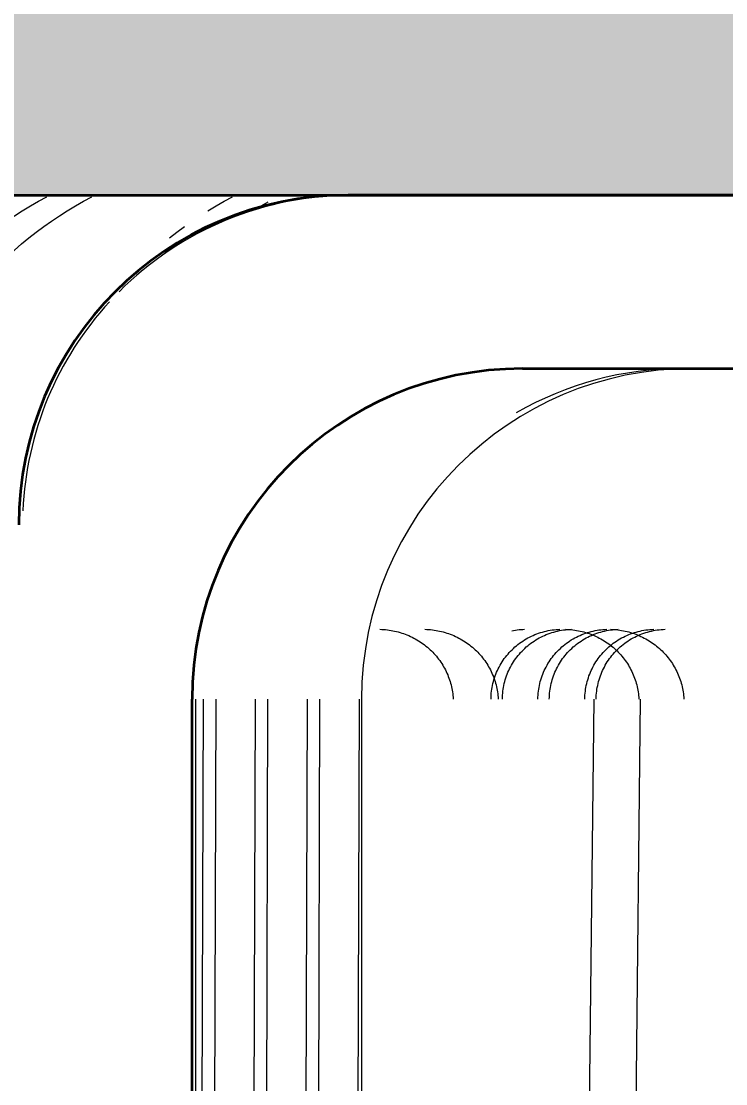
# Model space of a CAD drawing. Header units: centimetres. Extents: x -11896 to 2794, y -437 to 1921.
# Drawn here: x -2737.422 to -2735.39, y 384.297 to 387.36 of the extents above; entities that cross this region are included whole.
import ezdxf

# ---------------------------------------------------------------- set-up
doc = ezdxf.new("R2010")
doc.units = ezdxf.units.CM
for name, color, linetype, lineweight in [('A-ANNO-DIMS', 7, 'Continuous', 9), ('A-ANNO-DIMS-100', 7, 'Continuous', 9), ('A-FLOR', 7, 'Continuous', 9), ('S-BEAM', 7, 'Continuous', 9)]:
    doc.layers.add(name, color=color, linetype=linetype, lineweight=lineweight)
doc.styles.add('Century Gothic_1', font='GOTHIC.TTF', dxfattribs={"height": 15})
doc.dimstyles.new('FCA_N_Cotas_E100', dxfattribs={"dimscale": 30.48, "dimtxt": 15.662524, "dimasz": 0.492126, "dimexe": 0.656168, "dimexo": 0.656168, "dimgap": 0.032808, "dimtad": 1, "dimlfac": 0.01, "dimrnd": 0.01, "dimzin": 0, "dimdsep": 46, "dimtxsty": 'Century Gothic_1', "dimblk1": 'OBLIQUE', "dimblk2": 'OBLIQUE', "dimsah": 1, "dimcen": 0.09, "dimdle": 0.656168, "dimazin": 2, "dimtfac": 1, "dimtdec": 4, "dimtix": 1, "dimtmove": 0, "dimatfit": 3, "dimfxl": 1, "dimtvp": 1, "dimtolj": 1, "dimtzin": 0, "dimarcsym": 2})

# ---------------------------------------------------------------- blocks, each defined once
blk = doc.blocks.new('HSS Rectangular - 50 x 120-1656417-Sección 2-2')
at = {"layer": 'S-BEAM', "true_color": 0xc0c0c0}
h = blk.add_hatch(dxfattribs=at)
h.set_pattern_fill('FP_7', color=9, style=0, pattern_type=2)
h.set_pattern_definition([(45, (-5061.785, 712), (-25.1447, 25.1447), []), (45, (-5061.785, 750.1), (-25.1447, 25.1447), [])])
h.paths.add_polyline_path([(-4187.1383, 374.8588), (-4184.0383, 374.8588), (-4183.3666, 375.1371), (-4183.0883, 375.8088), (-4183.0883, 385.9088), (-4183.3666, 386.5806), (-4184.0383, 386.8588), (-4187.369, 386.7633), (-4187.8101, 386.5806), (-4188.0883, 385.9088), (-4188.0883, 375.8088), (-4187.8101, 375.1371), (-4187.369, 374.9544)])
h.paths.add_polyline_path([(-4184.5408, 375.3588), (-4186.6358, 375.3588), (-4187.369, 375.7818), (-4187.5883, 376.3113), (-4187.5883, 385.4063), (-4187.3093, 386.0798), (-4186.6358, 386.3588), (-4184.5408, 386.3588), (-4183.8673, 386.0798), (-4183.5883, 385.4063), (-4183.5883, 376.3113), (-4183.8673, 375.6378)])
at = {"layer": 'S-BEAM', "lineweight": 35}
for p, q in [((-4184.0383, 386.8588), (-4187.1383, 386.8588)), ((-4186.6358, 386.3588), (-4184.5408, 386.3588)), ((-4187.5883, 376.3113), (-4187.5883, 385.4063))]:
    blk.add_line(p, q, dxfattribs=at)
for centre, radius in [((-4187.1383, 385.9088), 0.95), ((-4186.6358, 385.4063), 0.9525)]:
    blk.add_arc(centre, radius, 90, 180, dxfattribs=at)
blk = doc.blocks.new('FP_52-Sección 2-2')
at = {"layer": 'S-BEAM', "color": 9, "true_color": 0xc0c0c0}
for p, q in [((-4186.656, 385.6049), (-4186.6507, 385.6057)), ((-4186.6507, 385.6057), (-4186.6454, 385.6063)), ((-4186.6454, 385.6063), (-4186.6401, 385.6068)), ((-4186.6401, 385.6068), (-4186.6348, 385.6071)), ((-4186.6348, 385.6071), (-4186.6294, 385.6073)), ((-4186.55, 385.6054), (-4186.5444, 385.6061)), ((-4186.5444, 385.6061), (-4186.5387, 385.6067)), ((-4186.5387, 385.6067), (-4186.533, 385.6071)), ((-4186.533, 385.6071), (-4186.5273, 385.6073)), ((-4186.5173, 385.6054), (-4186.5116, 385.6061)), ((-4186.5116, 385.6061), (-4186.5059, 385.6067)), ((-4186.5059, 385.6067), (-4186.5002, 385.6071)), ((-4186.5002, 385.6071), (-4186.4945, 385.6073)), ((-4186.4148, 385.6054), (-4186.4091, 385.6061)), ((-4186.4091, 385.6061), (-4186.4034, 385.6067)), ((-4186.4034, 385.6067), (-4186.3978, 385.6071)), ((-4186.3978, 385.6071), (-4186.3921, 385.6073)), ((-4186.382, 385.6054), (-4186.3763, 385.6061)), ((-4186.3763, 385.6061), (-4186.3707, 385.6067)), ((-4186.3707, 385.6067), (-4186.365, 385.6071)), ((-4186.365, 385.6071), (-4186.3593, 385.6073)), ((-4186.2795, 385.6054), (-4186.2739, 385.6061)), ((-4186.2739, 385.6061), (-4186.2682, 385.6067)), ((-4186.2682, 385.6067), (-4186.2625, 385.6071)), ((-4186.2625, 385.6071), (-4186.2568, 385.6073)), ((-4186.2467, 385.6054), (-4186.2411, 385.6061)), ((-4186.2411, 385.6061), (-4186.2354, 385.6067)), ((-4186.2354, 385.6067), (-4186.2297, 385.6071)), ((-4186.2297, 385.6071), (-4186.224, 385.6073)), ((-4186.6665, 385.603), (-4186.6613, 385.604)), ((-4186.6613, 385.604), (-4186.656, 385.6049)), ((-4186.6347, 385.5735), (-4186.6299, 385.5766)), ((-4186.6299, 385.5766), (-4186.625, 385.5795)), ((-4186.625, 385.5795), (-4186.62, 385.5823)), ((-4186.62, 385.5823), (-4186.615, 385.585)), ((-4186.615, 385.585), (-4186.6099, 385.5875)), ((-4186.6099, 385.5875), (-4186.6047, 385.5899)), ((-4186.6047, 385.5899), (-4186.5994, 385.5921)), ((-4186.6019, 385.5735), (-4186.5971, 385.5766)), ((-4186.5994, 385.5921), (-4186.5941, 385.5942)), ((-4186.5971, 385.5766), (-4186.5922, 385.5795)), ((-4186.5941, 385.5942), (-4186.5888, 385.5961)), ((-4186.5922, 385.5795), (-4186.5872, 385.5823)), ((-4186.5888, 385.5961), (-4186.5834, 385.5979)), ((-4186.5872, 385.5823), (-4186.5822, 385.585)), ((-4186.5834, 385.5979), (-4186.5779, 385.5995)), ((-4186.5822, 385.585), (-4186.5771, 385.5875)), ((-4186.5779, 385.5995), (-4186.5724, 385.601)), ((-4186.5771, 385.5875), (-4186.5719, 385.5899)), ((-4186.5724, 385.601), (-4186.5669, 385.6024)), ((-4186.5719, 385.5899), (-4186.5667, 385.5921)), ((-4186.5669, 385.6024), (-4186.5613, 385.6035)), ((-4186.5667, 385.5921), (-4186.5614, 385.5942)), ((-4186.5614, 385.5942), (-4186.556, 385.5961)), ((-4186.5613, 385.6035), (-4186.5557, 385.6046)), ((-4186.556, 385.5961), (-4186.5506, 385.5979)), ((-4186.5557, 385.6046), (-4186.55, 385.6054)), ((-4186.5506, 385.5979), (-4186.5451, 385.5995)), ((-4186.5451, 385.5995), (-4186.5396, 385.601)), ((-4186.5396, 385.601), (-4186.5341, 385.6024)), ((-4186.5341, 385.6024), (-4186.5285, 385.6035)), ((-4186.5285, 385.6035), (-4186.5229, 385.6046)), ((-4186.5229, 385.6046), (-4186.5173, 385.6054)), ((-4186.4994, 385.5735), (-4186.4946, 385.5766)), ((-4186.4946, 385.5766), (-4186.4897, 385.5795)), ((-4186.4897, 385.5795), (-4186.4848, 385.5823)), ((-4186.4848, 385.5823), (-4186.4797, 385.585)), ((-4186.4797, 385.585), (-4186.4746, 385.5875)), ((-4186.4746, 385.5875), (-4186.4694, 385.5899)), ((-4186.4694, 385.5899), (-4186.4642, 385.5921)), ((-4186.4666, 385.5735), (-4186.4618, 385.5766)), ((-4186.4642, 385.5921), (-4186.4589, 385.5942)), ((-4186.4618, 385.5766), (-4186.4569, 385.5795)), ((-4186.4589, 385.5942), (-4186.4535, 385.5961)), ((-4186.4569, 385.5795), (-4186.452, 385.5823)), ((-4186.4535, 385.5961), (-4186.4481, 385.5979)), ((-4186.452, 385.5823), (-4186.4469, 385.585)), ((-4186.4481, 385.5979), (-4186.4427, 385.5995)), ((-4186.4469, 385.585), (-4186.4418, 385.5875)), ((-4186.4427, 385.5995), (-4186.4371, 385.601)), ((-4186.4418, 385.5875), (-4186.4367, 385.5899)), ((-4186.4371, 385.601), (-4186.4316, 385.6024)), ((-4186.4367, 385.5899), (-4186.4314, 385.5921)), ((-4186.4316, 385.6024), (-4186.426, 385.6035)), ((-4186.4314, 385.5921), (-4186.4261, 385.5942)), ((-4186.4261, 385.5942), (-4186.4207, 385.5961)), ((-4186.426, 385.6035), (-4186.4204, 385.6046)), ((-4186.4207, 385.5961), (-4186.4153, 385.5979)), ((-4186.4204, 385.6046), (-4186.4148, 385.6054)), ((-4186.4153, 385.5979), (-4186.4099, 385.5995)), ((-4186.4099, 385.5995), (-4186.4044, 385.601)), ((-4186.4044, 385.601), (-4186.3988, 385.6024)), ((-4186.3988, 385.6024), (-4186.3932, 385.6035)), ((-4186.3932, 385.6035), (-4186.3876, 385.6046)), ((-4186.3876, 385.6046), (-4186.382, 385.6054)), ((-4186.3641, 385.5735), (-4186.3593, 385.5766)), ((-4186.3593, 385.5766), (-4186.3545, 385.5795)), ((-4186.3545, 385.5795), (-4186.3495, 385.5823)), ((-4186.3495, 385.5823), (-4186.3445, 385.585)), ((-4186.3445, 385.585), (-4186.3394, 385.5875)), ((-4186.3394, 385.5875), (-4186.3342, 385.5899)), ((-4186.3342, 385.5899), (-4186.3289, 385.5921)), ((-4186.3314, 385.5735), (-4186.3266, 385.5766)), ((-4186.3289, 385.5921), (-4186.3236, 385.5942)), ((-4186.3266, 385.5766), (-4186.3217, 385.5795)), ((-4186.3236, 385.5942), (-4186.3183, 385.5961)), ((-4186.3217, 385.5795), (-4186.3167, 385.5823)), ((-4186.3183, 385.5961), (-4186.3129, 385.5979)), ((-4186.3167, 385.5823), (-4186.3117, 385.585)), ((-4186.3129, 385.5979), (-4186.3074, 385.5995)), ((-4186.3117, 385.585), (-4186.3066, 385.5875)), ((-4186.3074, 385.5995), (-4186.3019, 385.601)), ((-4186.3066, 385.5875), (-4186.3014, 385.5899)), ((-4186.3019, 385.601), (-4186.2964, 385.6024)), ((-4186.3014, 385.5899), (-4186.2962, 385.5921)), ((-4186.2964, 385.6024), (-4186.2908, 385.6035)), ((-4186.2962, 385.5921), (-4186.2908, 385.5942)), ((-4186.2908, 385.6035), (-4186.2852, 385.6046)), ((-4186.2908, 385.5942), (-4186.2855, 385.5961)), ((-4186.2855, 385.5961), (-4186.2801, 385.5979)), ((-4186.2852, 385.6046), (-4186.2795, 385.6054)), ((-4186.2801, 385.5979), (-4186.2746, 385.5995)), ((-4186.2746, 385.5995), (-4186.2691, 385.601)), ((-4186.2691, 385.601), (-4186.2636, 385.6024)), ((-4186.2636, 385.6024), (-4186.258, 385.6035)), ((-4186.258, 385.6035), (-4186.2524, 385.6046)), ((-4186.2524, 385.6046), (-4186.2467, 385.6054)), ((-4186.6734, 385.5403), (-4186.6696, 385.5445)), ((-4186.6696, 385.5445), (-4186.6656, 385.5485)), ((-4186.6656, 385.5485), (-4186.6615, 385.5524)), ((-4186.6615, 385.5524), (-4186.6572, 385.5563)), ((-4186.6572, 385.5563), (-4186.6529, 385.56)), ((-4186.6529, 385.56), (-4186.6485, 385.5635)), ((-4186.6485, 385.5635), (-4186.644, 385.567)), ((-4186.644, 385.567), (-4186.6394, 385.5703)), ((-4186.6407, 385.5403), (-4186.6368, 385.5445)), ((-4186.6394, 385.5703), (-4186.6347, 385.5735)), ((-4186.6368, 385.5445), (-4186.6328, 385.5485)), ((-4186.6328, 385.5485), (-4186.6287, 385.5524)), ((-4186.6287, 385.5524), (-4186.6245, 385.5563)), ((-4186.6245, 385.5563), (-4186.6201, 385.56)), ((-4186.6201, 385.56), (-4186.6157, 385.5635)), ((-4186.6157, 385.5635), (-4186.6112, 385.567)), ((-4186.6112, 385.567), (-4186.6066, 385.5703)), ((-4186.6066, 385.5703), (-4186.6019, 385.5735)), ((-4186.5382, 385.5403), (-4186.5343, 385.5445)), ((-4186.5343, 385.5445), (-4186.5303, 385.5485)), ((-4186.5303, 385.5485), (-4186.5262, 385.5524)), ((-4186.5262, 385.5524), (-4186.522, 385.5563)), ((-4186.522, 385.5563), (-4186.5177, 385.56)), ((-4186.5177, 385.56), (-4186.5132, 385.5635)), ((-4186.5132, 385.5635), (-4186.5087, 385.567)), ((-4186.5087, 385.567), (-4186.5041, 385.5703)), ((-4186.5054, 385.5403), (-4186.5015, 385.5445)), ((-4186.5041, 385.5703), (-4186.4994, 385.5735)), ((-4186.5015, 385.5445), (-4186.4975, 385.5485)), ((-4186.4975, 385.5485), (-4186.4934, 385.5524)), ((-4186.4934, 385.5524), (-4186.4892, 385.5563)), ((-4186.4892, 385.5563), (-4186.4849, 385.56)), ((-4186.4849, 385.56), (-4186.4805, 385.5635)), ((-4186.4805, 385.5635), (-4186.4759, 385.567)), ((-4186.4759, 385.567), (-4186.4713, 385.5703)), ((-4186.4713, 385.5703), (-4186.4666, 385.5735)), ((-4186.4029, 385.5403), (-4186.3991, 385.5445)), ((-4186.3991, 385.5445), (-4186.3951, 385.5485)), ((-4186.3951, 385.5485), (-4186.3909, 385.5524)), ((-4186.3909, 385.5524), (-4186.3867, 385.5563)), ((-4186.3867, 385.5563), (-4186.3824, 385.56)), ((-4186.3824, 385.56), (-4186.378, 385.5635)), ((-4186.378, 385.5635), (-4186.3735, 385.567)), ((-4186.3735, 385.567), (-4186.3689, 385.5703)), ((-4186.3701, 385.5403), (-4186.3663, 385.5445)), ((-4186.3689, 385.5703), (-4186.3641, 385.5735)), ((-4186.3663, 385.5445), (-4186.3623, 385.5485)), ((-4186.3623, 385.5485), (-4186.3582, 385.5524)), ((-4186.3582, 385.5524), (-4186.3539, 385.5563)), ((-4186.3539, 385.5563), (-4186.3496, 385.56)), ((-4186.3496, 385.56), (-4186.3452, 385.5635)), ((-4186.3452, 385.5635), (-4186.3407, 385.567)), ((-4186.3407, 385.567), (-4186.3361, 385.5703)), ((-4186.3361, 385.5703), (-4186.3314, 385.5735)), ((-4186.6941, 385.5133), (-4186.691, 385.518)), ((-4186.691, 385.518), (-4186.6878, 385.5227)), ((-4186.6878, 385.5227), (-4186.6844, 385.5272)), ((-4186.6844, 385.5272), (-4186.6808, 385.5317)), ((-4186.6808, 385.5317), (-4186.6772, 385.5361)), ((-4186.6772, 385.5361), (-4186.6734, 385.5403)), ((-4186.6614, 385.5133), (-4186.6582, 385.518)), ((-4186.6582, 385.518), (-4186.655, 385.5227)), ((-4186.655, 385.5227), (-4186.6516, 385.5272)), ((-4186.6516, 385.5272), (-4186.6481, 385.5317)), ((-4186.6481, 385.5317), (-4186.6444, 385.5361)), ((-4186.6444, 385.5361), (-4186.6407, 385.5403)), ((-4186.5589, 385.5133), (-4186.5558, 385.518)), ((-4186.5558, 385.518), (-4186.5525, 385.5227)), ((-4186.5525, 385.5227), (-4186.5491, 385.5272)), ((-4186.5491, 385.5272), (-4186.5456, 385.5317)), ((-4186.5456, 385.5317), (-4186.5419, 385.5361)), ((-4186.5419, 385.5361), (-4186.5382, 385.5403)), ((-4186.5261, 385.5133), (-4186.523, 385.518)), ((-4186.523, 385.518), (-4186.5197, 385.5227)), ((-4186.5197, 385.5227), (-4186.5163, 385.5272)), ((-4186.5163, 385.5272), (-4186.5128, 385.5317)), ((-4186.5128, 385.5317), (-4186.5092, 385.5361)), ((-4186.5092, 385.5361), (-4186.5054, 385.5403)), ((-4186.4236, 385.5133), (-4186.4205, 385.518)), ((-4186.4205, 385.518), (-4186.4172, 385.5227)), ((-4186.4172, 385.5227), (-4186.4139, 385.5272)), ((-4186.4139, 385.5272), (-4186.4103, 385.5317)), ((-4186.4103, 385.5317), (-4186.4067, 385.5361)), ((-4186.4067, 385.5361), (-4186.4029, 385.5403)), ((-4186.3909, 385.5133), (-4186.3877, 385.518)), ((-4186.3877, 385.518), (-4186.3845, 385.5227)), ((-4186.3845, 385.5227), (-4186.3811, 385.5272)), ((-4186.3811, 385.5272), (-4186.3775, 385.5317)), ((-4186.3775, 385.5317), (-4186.3739, 385.5361)), ((-4186.3739, 385.5361), (-4186.3701, 385.5403)), ((-4186.7122, 385.478), (-4186.71, 385.4833)), ((-4186.71, 385.4833), (-4186.7077, 385.4884)), ((-4186.7077, 385.4884), (-4186.7053, 385.4936)), ((-4186.7053, 385.4936), (-4186.7027, 385.4986)), ((-4186.7027, 385.4986), (-4186.7, 385.5036)), ((-4186.7, 385.5036), (-4186.6971, 385.5085)), ((-4186.6971, 385.5085), (-4186.6941, 385.5133)), ((-4186.6794, 385.478), (-4186.6773, 385.4833)), ((-4186.6773, 385.4833), (-4186.675, 385.4884)), ((-4186.675, 385.4884), (-4186.6725, 385.4936)), ((-4186.6725, 385.4936), (-4186.6699, 385.4986)), ((-4186.6699, 385.4986), (-4186.6672, 385.5036)), ((-4186.6672, 385.5036), (-4186.6644, 385.5085)), ((-4186.6644, 385.5085), (-4186.6614, 385.5133)), ((-4186.5769, 385.478), (-4186.5748, 385.4833)), ((-4186.5748, 385.4833), (-4186.5725, 385.4884)), ((-4186.5725, 385.4884), (-4186.5701, 385.4936)), ((-4186.5701, 385.4936), (-4186.5675, 385.4986)), ((-4186.5675, 385.4986), (-4186.5647, 385.5036)), ((-4186.5647, 385.5036), (-4186.5619, 385.5085)), ((-4186.5619, 385.5085), (-4186.5589, 385.5133)), ((-4186.5441, 385.478), (-4186.542, 385.4833)), ((-4186.542, 385.4833), (-4186.5397, 385.4884)), ((-4186.5397, 385.4884), (-4186.5373, 385.4936)), ((-4186.5373, 385.4936), (-4186.5347, 385.4986)), ((-4186.5347, 385.4986), (-4186.532, 385.5036)), ((-4186.532, 385.5036), (-4186.5291, 385.5085)), ((-4186.5291, 385.5085), (-4186.5261, 385.5133)), ((-4186.4417, 385.478), (-4186.4395, 385.4833)), ((-4186.4395, 385.4833), (-4186.4372, 385.4884)), ((-4186.4372, 385.4884), (-4186.4348, 385.4936)), ((-4186.4348, 385.4936), (-4186.4322, 385.4986)), ((-4186.4322, 385.4986), (-4186.4295, 385.5036)), ((-4186.4295, 385.5036), (-4186.4266, 385.5085)), ((-4186.4266, 385.5085), (-4186.4236, 385.5133)), ((-4186.4089, 385.478), (-4186.4067, 385.4833)), ((-4186.4067, 385.4833), (-4186.4045, 385.4884)), ((-4186.4045, 385.4884), (-4186.402, 385.4936)), ((-4186.402, 385.4936), (-4186.3994, 385.4986)), ((-4186.3994, 385.4986), (-4186.3967, 385.5036)), ((-4186.3967, 385.5036), (-4186.3938, 385.5085)), ((-4186.3938, 385.5085), (-4186.3909, 385.5133)), ((-4186.7207, 385.4511), (-4186.7193, 385.4565)), ((-4186.7193, 385.4565), (-4186.7177, 385.462)), ((-4186.7177, 385.462), (-4186.716, 385.4674)), ((-4186.716, 385.4674), (-4186.7142, 385.4727)), ((-4186.7142, 385.4727), (-4186.7122, 385.478)), ((-4186.6879, 385.4511), (-4186.6865, 385.4565)), ((-4186.6865, 385.4565), (-4186.685, 385.462)), ((-4186.685, 385.462), (-4186.6833, 385.4674)), ((-4186.6833, 385.4674), (-4186.6814, 385.4727)), ((-4186.6814, 385.4727), (-4186.6794, 385.478)), ((-4186.5854, 385.4511), (-4186.584, 385.4565)), ((-4186.584, 385.4565), (-4186.5825, 385.462)), ((-4186.5825, 385.462), (-4186.5808, 385.4674)), ((-4186.5808, 385.4674), (-4186.5789, 385.4727)), ((-4186.5789, 385.4727), (-4186.5769, 385.478)), ((-4186.5526, 385.4511), (-4186.5512, 385.4565)), ((-4186.5512, 385.4565), (-4186.5497, 385.462)), ((-4186.5497, 385.462), (-4186.548, 385.4674)), ((-4186.548, 385.4674), (-4186.5461, 385.4727)), ((-4186.5461, 385.4727), (-4186.5441, 385.478)), ((-4186.4502, 385.4511), (-4186.4488, 385.4565)), ((-4186.4488, 385.4565), (-4186.4472, 385.462)), ((-4186.4472, 385.462), (-4186.4455, 385.4674)), ((-4186.4455, 385.4674), (-4186.4437, 385.4727)), ((-4186.4437, 385.4727), (-4186.4417, 385.478)), ((-4186.4174, 385.4511), (-4186.416, 385.4565)), ((-4186.416, 385.4565), (-4186.4144, 385.462)), ((-4186.4144, 385.462), (-4186.4127, 385.4674)), ((-4186.4127, 385.4674), (-4186.4109, 385.4727)), ((-4186.4109, 385.4727), (-4186.4089, 385.478)), ((-4186.7258, 385.4176), (-4186.7253, 385.4232)), ((-4186.7253, 385.4232), (-4186.7247, 385.4288)), ((-4186.7247, 385.4288), (-4186.7239, 385.4344)), ((-4186.7239, 385.4344), (-4186.723, 385.44)), ((-4186.723, 385.44), (-4186.7219, 385.4455)), ((-4186.7219, 385.4455), (-4186.7207, 385.4511)), ((-4186.693, 385.4176), (-4186.6925, 385.4232)), ((-4186.6925, 385.4232), (-4186.6919, 385.4288)), ((-4186.6919, 385.4288), (-4186.6912, 385.4344)), ((-4186.6912, 385.4344), (-4186.6902, 385.44)), ((-4186.6902, 385.44), (-4186.6891, 385.4455)), ((-4186.6891, 385.4455), (-4186.6879, 385.4511)), ((-4186.5905, 385.4176), (-4186.5901, 385.4232)), ((-4186.5901, 385.4232), (-4186.5895, 385.4288)), ((-4186.5895, 385.4288), (-4186.5887, 385.4344)), ((-4186.5887, 385.4344), (-4186.5878, 385.44)), ((-4186.5878, 385.44), (-4186.5867, 385.4455)), ((-4186.5867, 385.4455), (-4186.5854, 385.4511)), ((-4186.5577, 385.4176), (-4186.5573, 385.4232)), ((-4186.5573, 385.4232), (-4186.5567, 385.4288)), ((-4186.5567, 385.4288), (-4186.5559, 385.4344)), ((-4186.5559, 385.4344), (-4186.555, 385.44)), ((-4186.555, 385.44), (-4186.5539, 385.4455)), ((-4186.5539, 385.4455), (-4186.5526, 385.4511)), ((-4186.4553, 385.4176), (-4186.4548, 385.4232)), ((-4186.4548, 385.4232), (-4186.4542, 385.4288)), ((-4186.4542, 385.4288), (-4186.4534, 385.4344)), ((-4186.4534, 385.4344), (-4186.4525, 385.44)), ((-4186.4525, 385.44), (-4186.4514, 385.4455)), ((-4186.4514, 385.4455), (-4186.4502, 385.4511)), ((-4186.4225, 385.4176), (-4186.422, 385.4232)), ((-4186.422, 385.4232), (-4186.4214, 385.4288)), ((-4186.4214, 385.4288), (-4186.4206, 385.4344)), ((-4186.4206, 385.4344), (-4186.4197, 385.44)), ((-4186.4197, 385.44), (-4186.4186, 385.4455)), ((-4186.4186, 385.4455), (-4186.4174, 385.4511)), ((-4186.7262, 385.4063), (-4186.7261, 385.412)), ((-4186.7261, 385.412), (-4186.7258, 385.4176)), ((-4186.6934, 385.4063), (-4186.6933, 385.412)), ((-4186.6933, 385.412), (-4186.693, 385.4176)), ((-4186.591, 385.4063), (-4186.5908, 385.412)), ((-4186.5908, 385.412), (-4186.5905, 385.4176)), ((-4186.5582, 385.4063), (-4186.558, 385.412)), ((-4186.558, 385.412), (-4186.5577, 385.4176)), ((-4186.4557, 385.4063), (-4186.4556, 385.412)), ((-4186.4556, 385.412), (-4186.4553, 385.4176)), ((-4186.4229, 385.4063), (-4186.4228, 385.412)), ((-4186.4228, 385.412), (-4186.4225, 385.4176))]:
    blk.add_line(p, q, dxfattribs=at)
blk = doc.blocks.new('HSS Rectangular - 50 x 120-1656512-Sección 2-2')
at = {"layer": 'S-BEAM', "true_color": 0xc0c0c0}
h = blk.add_hatch(dxfattribs=at)
h.set_pattern_fill('FP_29', color=9, style=0, pattern_type=2)
h.set_pattern_definition([(89.829, (-4187.612, 712.001), (-0.07473685, 25.14433504), []), (89.829, (-4187.612, 750.101), (-0.07473685, 25.144335037), [])])
h.paths.add_polyline_path([(-4187.5771, 376.3113), (-4187.0996, 376.3113), (-4187.0996, 385.4063), (-4187.5771, 385.4063), (-4187.5771, 376.981)])
at = {"layer": 'S-BEAM'}
for p, q in [((-4187.5771, 376.3113), (-4187.5771, 385.4063)), ((-4187.0996, 385.4063), (-4187.0996, 376.3113))]:
    blk.add_line(p, q, dxfattribs=at)
for centre, major_axis, start_param, end_param in [((-4187.1271, 385.9088), (0, 0.95), 0, 0.785398), ((-4187.1271, 385.9088), (0, 0.95), 0.827856, 1.528334), ((-4186.1471, 385.4063), (0, 0.9525), 0, 1.570796)]:
    blk.add_ellipse(centre, major_axis=major_axis, ratio=0.999996, start_param=start_param, end_param=end_param, dxfattribs=at)
blk.add_blockref('FP_52-Sección 2-2', (0, 0), dxfattribs=at)
blk = doc.blocks.new('FP_54-Sección 2-2')
at = {"layer": 'S-BEAM', "color": 9, "true_color": 0xc0c0c0}
for p, q in [((-4188.5898, 386.8278), (-4188.5661, 386.8412)), ((-4188.5661, 386.8412), (-4188.5421, 386.8541)), ((-4188.46, 386.8278), (-4188.4363, 386.8412)), ((-4188.4363, 386.8412), (-4188.4123, 386.8541)), ((-4188.0545, 386.8278), (-4188.0308, 386.8412)), ((-4188.0308, 386.8412), (-4188.0067, 386.8541)), ((-4187.9247, 386.8278), (-4187.901, 386.8412)), ((-4187.901, 386.8412), (-4187.877, 386.8541)), ((-4187.5191, 386.8278), (-4187.4954, 386.8412)), ((-4187.4954, 386.8412), (-4187.4714, 386.8541)), ((-4187.3893, 386.8278), (-4187.369, 386.8393)), ((-4188.6362, 386.7992), (-4188.6132, 386.8138)), ((-4188.6132, 386.8138), (-4188.5898, 386.8278)), ((-4188.5064, 386.7992), (-4188.4834, 386.8138)), ((-4188.4834, 386.8138), (-4188.46, 386.8278)), ((-4188.1008, 386.7992), (-4188.0778, 386.8138)), ((-4188.0778, 386.8138), (-4188.0545, 386.8278)), ((-4187.971, 386.7992), (-4187.9481, 386.8138)), ((-4187.9481, 386.8138), (-4187.9247, 386.8278)), ((-4187.5425, 386.8138), (-4187.5191, 386.8278)), ((-4188.681, 386.7684), (-4188.6588, 386.7841)), ((-4188.6588, 386.7841), (-4188.6362, 386.7992)), ((-4188.5512, 386.7684), (-4188.529, 386.7841)), ((-4188.529, 386.7841), (-4188.5064, 386.7992)), ((-4188.1456, 386.7684), (-4188.1234, 386.7841)), ((-4188.1234, 386.7841), (-4188.1008, 386.7992)), ((-4188.0159, 386.7684), (-4187.9937, 386.7841)), ((-4187.9937, 386.7841), (-4187.971, 386.7992)), ((-4188.7242, 386.7353), (-4188.7028, 386.7521)), ((-4188.7028, 386.7521), (-4188.681, 386.7684)), ((-4188.5945, 386.7353), (-4188.5731, 386.7521)), ((-4188.5731, 386.7521), (-4188.5512, 386.7684)), ((-4188.1889, 386.7353), (-4188.1675, 386.7521)), ((-4188.1675, 386.7521), (-4188.1456, 386.7684)), ((-4188.0591, 386.7353), (-4188.0377, 386.7521)), ((-4188.0377, 386.7521), (-4188.0159, 386.7684)), ((-4187.6535, 386.7353), (-4187.6321, 386.7521)), ((-4187.6321, 386.7521), (-4187.6103, 386.7684)), ((-4188.7657, 386.7001), (-4188.7452, 386.718)), ((-4188.7452, 386.718), (-4188.7242, 386.7353)), ((-4188.6359, 386.7001), (-4188.6154, 386.718)), ((-4188.6154, 386.718), (-4188.5945, 386.7353)), ((-4188.2304, 386.7001), (-4188.2098, 386.718)), ((-4188.2098, 386.718), (-4188.1889, 386.7353)), ((-4188.1006, 386.7001), (-4188.0801, 386.718)), ((-4188.0801, 386.718), (-4188.0591, 386.7353)), ((-4188.8054, 386.6629), (-4188.7858, 386.6818)), ((-4188.7858, 386.6818), (-4188.7657, 386.7001)), ((-4188.6756, 386.6629), (-4188.656, 386.6818)), ((-4188.656, 386.6818), (-4188.6359, 386.7001)), ((-4188.27, 386.6629), (-4188.2504, 386.6818)), ((-4188.2504, 386.6818), (-4188.2304, 386.7001)), ((-4188.1402, 386.6629), (-4188.1207, 386.6818)), ((-4188.1207, 386.6818), (-4188.1006, 386.7001)), ((-4188.8245, 386.6435), (-4188.8054, 386.6629)), ((-4188.6947, 386.6435), (-4188.6756, 386.6629)), ((-4188.2891, 386.6435), (-4188.27, 386.6629)), ((-4188.1594, 386.6435), (-4188.1402, 386.6629)), ((-4188.8612, 386.6035), (-4188.8431, 386.6237)), ((-4188.8431, 386.6237), (-4188.8245, 386.6435)), ((-4188.7314, 386.6035), (-4188.7133, 386.6237)), ((-4188.7133, 386.6237), (-4188.6947, 386.6435)), ((-4188.3258, 386.6035), (-4188.3077, 386.6237)), ((-4188.3077, 386.6237), (-4188.2891, 386.6435)), ((-4188.1961, 386.6035), (-4188.178, 386.6237)), ((-4188.178, 386.6237), (-4188.1594, 386.6435)), ((-4188.749, 386.5827), (-4188.7314, 386.6035)), ((-4188.3434, 386.5827), (-4188.3258, 386.6035)), ((-4188.2137, 386.5827), (-4188.1961, 386.6035)), ((-4188.7826, 386.54), (-4188.7661, 386.5616)), ((-4188.7661, 386.5616), (-4188.749, 386.5827)), ((-4188.377, 386.54), (-4188.3605, 386.5616)), ((-4188.3605, 386.5616), (-4188.3434, 386.5827)), ((-4188.2472, 386.54), (-4188.2307, 386.5616)), ((-4188.2307, 386.5616), (-4188.2137, 386.5827)), ((-4188.7985, 386.518), (-4188.7826, 386.54)), ((-4188.3929, 386.518), (-4188.377, 386.54)), ((-4188.2632, 386.518), (-4188.2472, 386.54)), ((-4188.8288, 386.4729), (-4188.8139, 386.4957)), ((-4188.8139, 386.4957), (-4188.7985, 386.518)), ((-4188.4232, 386.4729), (-4188.4083, 386.4957)), ((-4188.4083, 386.4957), (-4188.3929, 386.518)), ((-4188.2934, 386.4729), (-4188.2786, 386.4957)), ((-4188.2786, 386.4957), (-4188.2632, 386.518)), ((-4188.843, 386.4498), (-4188.8288, 386.4729)), ((-4188.4374, 386.4498), (-4188.4232, 386.4729)), ((-4188.3077, 386.4498), (-4188.2934, 386.4729)), ((-4188.8567, 386.4264), (-4188.843, 386.4498)), ((-4188.4511, 386.4264), (-4188.4374, 386.4498)), ((-4188.3213, 386.4264), (-4188.3077, 386.4498)), ((-4188.8697, 386.4026), (-4188.8567, 386.4264)), ((-4188.4766, 386.3785), (-4188.4641, 386.4026)), ((-4188.4641, 386.4026), (-4188.4511, 386.4264)), ((-4188.3468, 386.3785), (-4188.3344, 386.4026)), ((-4188.3344, 386.4026), (-4188.3213, 386.4264)), ((-4188.4884, 386.3541), (-4188.4766, 386.3785)), ((-4188.3587, 386.3541), (-4188.3468, 386.3785)), ((-4188.4996, 386.3294), (-4188.4884, 386.3541)), ((-4188.3699, 386.3294), (-4188.3587, 386.3541)), ((-4188.5102, 386.3044), (-4188.4996, 386.3294)), ((-4188.3805, 386.3044), (-4188.3699, 386.3294)), ((-4188.5202, 386.2792), (-4188.5102, 386.3044)), ((-4188.3904, 386.2792), (-4188.3805, 386.3044)), ((-4188.5381, 386.2281), (-4188.5295, 386.2537)), ((-4188.5295, 386.2537), (-4188.5202, 386.2792)), ((-4188.4084, 386.2281), (-4188.3997, 386.2537)), ((-4188.3997, 386.2537), (-4188.3904, 386.2792)), ((-4188.5462, 386.2022), (-4188.5381, 386.2281)), ((-4188.4164, 386.2022), (-4188.4084, 386.2281)), ((-4188.5535, 386.1761), (-4188.5462, 386.2022)), ((-4188.4237, 386.1761), (-4188.4164, 386.2022)), ((-4188.5602, 386.1499), (-4188.5535, 386.1761)), ((-4188.4304, 386.1499), (-4188.4237, 386.1761)), ((-4188.5662, 386.1235), (-4188.5602, 386.1499)), ((-4188.4365, 386.1235), (-4188.4304, 386.1499)), ((-4188.5762, 386.0703), (-4188.5716, 386.097)), ((-4188.5716, 386.097), (-4188.5662, 386.1235)), ((-4188.4465, 386.0703), (-4188.4418, 386.097)), ((-4188.4418, 386.097), (-4188.4365, 386.1235)), ((-4188.5802, 386.0435), (-4188.5762, 386.0703)), ((-4188.4505, 386.0435), (-4188.4465, 386.0703)), ((-4188.5836, 386.0167), (-4188.5802, 386.0435)), ((-4188.4538, 386.0167), (-4188.4505, 386.0435)), ((-4188.5862, 385.9898), (-4188.5836, 386.0167)), ((-4188.4564, 385.9898), (-4188.4538, 386.0167)), ((-4188.5882, 385.9628), (-4188.5862, 385.9898)), ((-4188.4584, 385.9628), (-4188.4564, 385.9898)), ((-4188.5894, 385.9358), (-4188.5882, 385.9628)), ((-4188.4597, 385.9358), (-4188.4584, 385.9628)), ((-4188.59, 385.9088), (-4188.5894, 385.9358)), ((-4188.4603, 385.9088), (-4188.4597, 385.9358))]:
    blk.add_line(p, q, dxfattribs=at)
blk = doc.blocks.new('HSS Rectangular - 50 x 120-1656564-Sección 2-2')
at = {"layer": 'S-BEAM', "true_color": 0xc0c0c0}
h = blk.add_hatch(dxfattribs=at)
h.set_pattern_fill('FP_30', color=9, style=0, pattern_type=2)
h.set_pattern_definition([(45.002, (-5063.62, 712), (-25.1434, 25.1446), []), (45.002, (-5063.62, 750.1), (-25.1434, 25.1446), [])])
h.paths.add_polyline_path([(-4186.8206, 386.2312), (-4186.4239, 386.3264), (-4186.8711, 386.2312)])
h.paths.add_polyline_path([(-4183.3553, 386.7315), (-4183.3666, 386.8307), (-4183.5848, 386.7451), (-4183.3666, 386.7315)])
at = {"layer": 'S-BEAM'}
blk.add_ellipse((-4186.1773, 385.4063), major_axis=(0, 0.9525), ratio=0.99994, start_param=0, end_param=0.523599, dxfattribs=at)
blk.add_blockref('FP_54-Sección 2-2', (0, 0), dxfattribs=at)
blk = doc.blocks.new('FP_58-Sección 2-2')
at = {"layer": 'S-BEAM', "color": 9, "true_color": 0xc0c0c0}
for p, q in [((-4187.0464, 385.6073), (-4187.0411, 385.6071)), ((-4187.0411, 385.6071), (-4187.0357, 385.6068)), ((-4187.0357, 385.6068), (-4187.0304, 385.6064)), ((-4187.0304, 385.6064), (-4187.0251, 385.6058)), ((-4187.0251, 385.6058), (-4187.0198, 385.6051)), ((-4186.9167, 385.6073), (-4186.9113, 385.6071)), ((-4186.9113, 385.6071), (-4186.906, 385.6068)), ((-4186.906, 385.6068), (-4186.9007, 385.6064)), ((-4186.9007, 385.6064), (-4186.8953, 385.6058)), ((-4186.8953, 385.6058), (-4186.8901, 385.6051)), ((-4186.5111, 385.6073), (-4186.5058, 385.6071)), ((-4186.5058, 385.6071), (-4186.5004, 385.6068)), ((-4186.5004, 385.6068), (-4186.4951, 385.6064)), ((-4186.4951, 385.6064), (-4186.4898, 385.6058)), ((-4186.4898, 385.6058), (-4186.4845, 385.6051)), ((-4186.3814, 385.6073), (-4186.376, 385.6071)), ((-4186.376, 385.6071), (-4186.3707, 385.6068)), ((-4186.3707, 385.6068), (-4186.3654, 385.6064)), ((-4186.3654, 385.6064), (-4186.3601, 385.6058)), ((-4186.3601, 385.6058), (-4186.3548, 385.6051)), ((-4187.0198, 385.6051), (-4187.0145, 385.6042)), ((-4187.0145, 385.6042), (-4187.0093, 385.6033)), ((-4187.0093, 385.6033), (-4187.0041, 385.6022)), ((-4187.0041, 385.6022), (-4186.9989, 385.601)), ((-4186.9989, 385.601), (-4186.9937, 385.5996)), ((-4186.9937, 385.5996), (-4186.9886, 385.5982)), ((-4186.9886, 385.5982), (-4186.9835, 385.5966)), ((-4186.9835, 385.5966), (-4186.9784, 385.5949)), ((-4186.9784, 385.5949), (-4186.9734, 385.5931)), ((-4186.9734, 385.5931), (-4186.9685, 385.5911)), ((-4186.9685, 385.5911), (-4186.9636, 385.589)), ((-4186.9636, 385.589), (-4186.9587, 385.5868)), ((-4186.9587, 385.5868), (-4186.9539, 385.5845)), ((-4186.9539, 385.5845), (-4186.9492, 385.5821)), ((-4186.9492, 385.5821), (-4186.9445, 385.5796)), ((-4186.9445, 385.5796), (-4186.9399, 385.577)), ((-4186.9399, 385.577), (-4186.9354, 385.5742)), ((-4186.8901, 385.6051), (-4186.8848, 385.6042)), ((-4186.8848, 385.6042), (-4186.8795, 385.6033)), ((-4186.8795, 385.6033), (-4186.8743, 385.6022)), ((-4186.8743, 385.6022), (-4186.8691, 385.601)), ((-4186.8691, 385.601), (-4186.8639, 385.5996)), ((-4186.8639, 385.5996), (-4186.8588, 385.5982)), ((-4186.8588, 385.5982), (-4186.8537, 385.5966)), ((-4186.8537, 385.5966), (-4186.8487, 385.5949)), ((-4186.8487, 385.5949), (-4186.8437, 385.5931)), ((-4186.8437, 385.5931), (-4186.8387, 385.5911)), ((-4186.8387, 385.5911), (-4186.8338, 385.589)), ((-4186.8338, 385.589), (-4186.829, 385.5868)), ((-4186.829, 385.5868), (-4186.8242, 385.5845)), ((-4186.8242, 385.5845), (-4186.8194, 385.5821)), ((-4186.8194, 385.5821), (-4186.8148, 385.5796)), ((-4186.8148, 385.5796), (-4186.8102, 385.577)), ((-4186.8102, 385.577), (-4186.8056, 385.5742)), ((-4186.4845, 385.6051), (-4186.4792, 385.6042)), ((-4186.4792, 385.6042), (-4186.474, 385.6033)), ((-4186.474, 385.6033), (-4186.4688, 385.6022)), ((-4186.4688, 385.6022), (-4186.4636, 385.601)), ((-4186.4636, 385.601), (-4186.4584, 385.5996)), ((-4186.4584, 385.5996), (-4186.4533, 385.5982)), ((-4186.4533, 385.5982), (-4186.4482, 385.5966)), ((-4186.4482, 385.5966), (-4186.4431, 385.5949)), ((-4186.4431, 385.5949), (-4186.4381, 385.5931)), ((-4186.4381, 385.5931), (-4186.4332, 385.5911)), ((-4186.4332, 385.5911), (-4186.4283, 385.589)), ((-4186.4283, 385.589), (-4186.4234, 385.5868)), ((-4186.4234, 385.5868), (-4186.4186, 385.5845)), ((-4186.4186, 385.5845), (-4186.4139, 385.5821)), ((-4186.4139, 385.5821), (-4186.4092, 385.5796)), ((-4186.4092, 385.5796), (-4186.4046, 385.577)), ((-4186.4046, 385.577), (-4186.4001, 385.5742)), ((-4186.3548, 385.6051), (-4186.3495, 385.6042)), ((-4186.3495, 385.6042), (-4186.3442, 385.6033)), ((-4186.3442, 385.6033), (-4186.339, 385.6022)), ((-4186.339, 385.6022), (-4186.3338, 385.601)), ((-4186.3338, 385.601), (-4186.3287, 385.5996)), ((-4186.3287, 385.5996), (-4186.3235, 385.5982)), ((-4186.3235, 385.5982), (-4186.3184, 385.5966)), ((-4186.3184, 385.5966), (-4186.3134, 385.5949)), ((-4186.3134, 385.5949), (-4186.3084, 385.5931)), ((-4186.3084, 385.5931), (-4186.3034, 385.5911)), ((-4186.3034, 385.5911), (-4186.2985, 385.589)), ((-4186.2985, 385.589), (-4186.2937, 385.5868)), ((-4186.2937, 385.5868), (-4186.2889, 385.5845)), ((-4186.2889, 385.5845), (-4186.2842, 385.5821)), ((-4186.2842, 385.5821), (-4186.2795, 385.5796)), ((-4186.2795, 385.5796), (-4186.2749, 385.577)), ((-4186.2749, 385.577), (-4186.2703, 385.5742)), ((-4186.9354, 385.5742), (-4186.9309, 385.5714)), ((-4186.9309, 385.5714), (-4186.9265, 385.5684)), ((-4186.9265, 385.5684), (-4186.9222, 385.5653)), ((-4186.9222, 385.5653), (-4186.918, 385.5622)), ((-4186.918, 385.5622), (-4186.9138, 385.5589)), ((-4186.9138, 385.5589), (-4186.9097, 385.5555)), ((-4186.9097, 385.5555), (-4186.9057, 385.5521)), ((-4186.9057, 385.5521), (-4186.9019, 385.5485)), ((-4186.9019, 385.5485), (-4186.898, 385.5449)), ((-4186.898, 385.5449), (-4186.8943, 385.5411)), ((-4186.8056, 385.5742), (-4186.8012, 385.5714)), ((-4186.8012, 385.5714), (-4186.7968, 385.5684)), ((-4186.7968, 385.5684), (-4186.7925, 385.5653)), ((-4186.7925, 385.5653), (-4186.7882, 385.5622)), ((-4186.7882, 385.5622), (-4186.7841, 385.5589)), ((-4186.7841, 385.5589), (-4186.78, 385.5555)), ((-4186.78, 385.5555), (-4186.776, 385.5521)), ((-4186.776, 385.5521), (-4186.7721, 385.5485)), ((-4186.7721, 385.5485), (-4186.7683, 385.5449)), ((-4186.7683, 385.5449), (-4186.7646, 385.5411)), ((-4186.4001, 385.5742), (-4186.3956, 385.5714)), ((-4186.3956, 385.5714), (-4186.3912, 385.5684)), ((-4186.3912, 385.5684), (-4186.3869, 385.5653)), ((-4186.3869, 385.5653), (-4186.3827, 385.5622)), ((-4186.3827, 385.5622), (-4186.3785, 385.5589)), ((-4186.3785, 385.5589), (-4186.3744, 385.5555)), ((-4186.3744, 385.5555), (-4186.3705, 385.5521)), ((-4186.3705, 385.5521), (-4186.3666, 385.5485)), ((-4186.3666, 385.5485), (-4186.3628, 385.5449)), ((-4186.3628, 385.5449), (-4186.3591, 385.5411)), ((-4186.2703, 385.5742), (-4186.2659, 385.5714)), ((-4186.2659, 385.5714), (-4186.2615, 385.5684)), ((-4186.2615, 385.5684), (-4186.2572, 385.5653)), ((-4186.2572, 385.5653), (-4186.2529, 385.5622)), ((-4186.2529, 385.5622), (-4186.2488, 385.5589)), ((-4186.2488, 385.5589), (-4186.2447, 385.5555)), ((-4186.2447, 385.5555), (-4186.2407, 385.5521)), ((-4186.2407, 385.5521), (-4186.2368, 385.5485)), ((-4186.2368, 385.5485), (-4186.233, 385.5449)), ((-4186.233, 385.5449), (-4186.2293, 385.5411)), ((-4186.8943, 385.5411), (-4186.8907, 385.5373)), ((-4186.8907, 385.5373), (-4186.8872, 385.5334)), ((-4186.8872, 385.5334), (-4186.8838, 385.5294)), ((-4186.8838, 385.5294), (-4186.8805, 385.5253)), ((-4186.8805, 385.5253), (-4186.8773, 385.5212)), ((-4186.8773, 385.5212), (-4186.8742, 385.517)), ((-4186.8742, 385.517), (-4186.8712, 385.5127)), ((-4186.7646, 385.5411), (-4186.761, 385.5373)), ((-4186.761, 385.5373), (-4186.7575, 385.5334)), ((-4186.7575, 385.5334), (-4186.754, 385.5294)), ((-4186.754, 385.5294), (-4186.7507, 385.5253)), ((-4186.7507, 385.5253), (-4186.7475, 385.5212)), ((-4186.7475, 385.5212), (-4186.7444, 385.517)), ((-4186.7444, 385.517), (-4186.7414, 385.5127)), ((-4186.3591, 385.5411), (-4186.3554, 385.5373)), ((-4186.3554, 385.5373), (-4186.3519, 385.5334)), ((-4186.3519, 385.5334), (-4186.3485, 385.5294)), ((-4186.3485, 385.5294), (-4186.3452, 385.5253)), ((-4186.3452, 385.5253), (-4186.342, 385.5212)), ((-4186.342, 385.5212), (-4186.3389, 385.517)), ((-4186.3389, 385.517), (-4186.3359, 385.5127)), ((-4186.2293, 385.5411), (-4186.2257, 385.5373)), ((-4186.2257, 385.5373), (-4186.2222, 385.5334)), ((-4186.2222, 385.5334), (-4186.2188, 385.5294)), ((-4186.2188, 385.5294), (-4186.2154, 385.5253)), ((-4186.2154, 385.5253), (-4186.2122, 385.5212)), ((-4186.2122, 385.5212), (-4186.2091, 385.517)), ((-4186.2091, 385.517), (-4186.2061, 385.5127)), ((-4186.8712, 385.5127), (-4186.8683, 385.5083)), ((-4186.8683, 385.5083), (-4186.8655, 385.5039)), ((-4186.8655, 385.5039), (-4186.8628, 385.4994)), ((-4186.8628, 385.4994), (-4186.8603, 385.4949)), ((-4186.8603, 385.4949), (-4186.8578, 385.4903)), ((-4186.8578, 385.4903), (-4186.8555, 385.4856)), ((-4186.8555, 385.4856), (-4186.8533, 385.4809)), ((-4186.7414, 385.5127), (-4186.7385, 385.5083)), ((-4186.7385, 385.5083), (-4186.7357, 385.5039)), ((-4186.7357, 385.5039), (-4186.7331, 385.4994)), ((-4186.7331, 385.4994), (-4186.7305, 385.4949)), ((-4186.7305, 385.4949), (-4186.7281, 385.4903)), ((-4186.7281, 385.4903), (-4186.7258, 385.4856)), ((-4186.7258, 385.4856), (-4186.7236, 385.4809)), ((-4186.3359, 385.5127), (-4186.333, 385.5083)), ((-4186.333, 385.5083), (-4186.3302, 385.5039)), ((-4186.3302, 385.5039), (-4186.3275, 385.4994)), ((-4186.3275, 385.4994), (-4186.325, 385.4949)), ((-4186.325, 385.4949), (-4186.3226, 385.4903)), ((-4186.3226, 385.4903), (-4186.3202, 385.4856)), ((-4186.3202, 385.4856), (-4186.318, 385.4809)), ((-4186.2061, 385.5127), (-4186.2032, 385.5083)), ((-4186.2032, 385.5083), (-4186.2005, 385.5039)), ((-4186.2005, 385.5039), (-4186.1978, 385.4994)), ((-4186.1978, 385.4994), (-4186.1952, 385.4949)), ((-4186.1952, 385.4949), (-4186.1928, 385.4903)), ((-4186.1928, 385.4903), (-4186.1905, 385.4856)), ((-4186.1905, 385.4856), (-4186.1883, 385.4809)), ((-4186.8533, 385.4809), (-4186.8512, 385.4762)), ((-4186.8512, 385.4762), (-4186.8493, 385.4714)), ((-4186.8493, 385.4714), (-4186.8475, 385.4665)), ((-4186.8475, 385.4665), (-4186.8457, 385.4616)), ((-4186.8457, 385.4616), (-4186.8442, 385.4567)), ((-4186.8442, 385.4567), (-4186.8427, 385.4518)), ((-4186.7236, 385.4809), (-4186.7215, 385.4762)), ((-4186.7215, 385.4762), (-4186.7195, 385.4714)), ((-4186.7195, 385.4714), (-4186.7177, 385.4665)), ((-4186.7177, 385.4665), (-4186.716, 385.4616)), ((-4186.716, 385.4616), (-4186.7144, 385.4567)), ((-4186.7144, 385.4567), (-4186.7129, 385.4518)), ((-4186.318, 385.4809), (-4186.316, 385.4762)), ((-4186.316, 385.4762), (-4186.314, 385.4714)), ((-4186.314, 385.4714), (-4186.3122, 385.4665)), ((-4186.3122, 385.4665), (-4186.3105, 385.4616)), ((-4186.3105, 385.4616), (-4186.3089, 385.4567)), ((-4186.3089, 385.4567), (-4186.3074, 385.4518)), ((-4186.1883, 385.4809), (-4186.1862, 385.4762)), ((-4186.1862, 385.4762), (-4186.1843, 385.4714)), ((-4186.1843, 385.4714), (-4186.1824, 385.4665)), ((-4186.1824, 385.4665), (-4186.1807, 385.4616)), ((-4186.1807, 385.4616), (-4186.1791, 385.4567)), ((-4186.1791, 385.4567), (-4186.1777, 385.4518)), ((-4186.8427, 385.4518), (-4186.8414, 385.4468)), ((-4186.8414, 385.4468), (-4186.8401, 385.4418)), ((-4186.8401, 385.4418), (-4186.8391, 385.4368)), ((-4186.8391, 385.4368), (-4186.8381, 385.4317)), ((-4186.8381, 385.4317), (-4186.8373, 385.4267)), ((-4186.8373, 385.4267), (-4186.8366, 385.4216)), ((-4186.7129, 385.4518), (-4186.7116, 385.4468)), ((-4186.7116, 385.4468), (-4186.7104, 385.4418)), ((-4186.7104, 385.4418), (-4186.7093, 385.4368)), ((-4186.7093, 385.4368), (-4186.7084, 385.4317)), ((-4186.7084, 385.4317), (-4186.7075, 385.4267)), ((-4186.7075, 385.4267), (-4186.7068, 385.4216)), ((-4186.3074, 385.4518), (-4186.3061, 385.4468)), ((-4186.3061, 385.4468), (-4186.3049, 385.4418)), ((-4186.3049, 385.4418), (-4186.3038, 385.4368)), ((-4186.3038, 385.4368), (-4186.3028, 385.4317)), ((-4186.3028, 385.4317), (-4186.302, 385.4267)), ((-4186.302, 385.4267), (-4186.3013, 385.4216)), ((-4186.1777, 385.4518), (-4186.1763, 385.4468)), ((-4186.1763, 385.4468), (-4186.1751, 385.4418)), ((-4186.1751, 385.4418), (-4186.174, 385.4368)), ((-4186.174, 385.4368), (-4186.1731, 385.4317)), ((-4186.1731, 385.4317), (-4186.1722, 385.4267)), ((-4186.1722, 385.4267), (-4186.1715, 385.4216)), ((-4186.8366, 385.4216), (-4186.836, 385.4165)), ((-4186.836, 385.4165), (-4186.8356, 385.4114)), ((-4186.8356, 385.4114), (-4186.8352, 385.4063)), ((-4186.7068, 385.4216), (-4186.7063, 385.4165)), ((-4186.7063, 385.4165), (-4186.7058, 385.4114)), ((-4186.7058, 385.4114), (-4186.7055, 385.4063)), ((-4186.3013, 385.4216), (-4186.3007, 385.4165)), ((-4186.3007, 385.4165), (-4186.3003, 385.4114)), ((-4186.3003, 385.4114), (-4186.3, 385.4063)), ((-4186.1715, 385.4216), (-4186.171, 385.4165)), ((-4186.171, 385.4165), (-4186.1705, 385.4114)), ((-4186.1705, 385.4114), (-4186.1702, 385.4063))]:
    blk.add_line(p, q, dxfattribs=at)
blk = doc.blocks.new('HSS Rectangular - 50 x 120-1656630-Sección 2-2')
at = {"layer": 'S-BEAM', "true_color": 0xc0c0c0}
h = blk.add_hatch(dxfattribs=at)
h.set_pattern_fill('FP_32', color=9, style=0, pattern_type=2)
h.set_pattern_definition([(89.372, (-4181.294, 712.001), (-0.2760012, 25.1445355), []), (89.372, (-4181.294, 750.101), (-0.2760012, 25.1445355), [])])
h.paths.add_polyline_path([(-4185.606, 376.3113), (-4185.0607, 376.3113), (-4185.0932, 385.4063), (-4186.7921, 385.4063), (-4186.7921, 376.3113)])
at = {"layer": 'S-BEAM'}
blk.add_blockref('FP_58-Sección 2-2', (0, 0), dxfattribs=at)
blk = doc.blocks.new('DIMBLOCK31-Sección 2-2')
at = {"layer": 'A-ANNO-DIMS-100', "lineweight": 35}
for p, q in [((-2430.668, 386.8588), (-2438.168, 394.3588)), ((-2430.668, 386.8588), (-2423.168, 379.3588)), ((-2430.668, 94), (-2438.168, 101.5)), ((-2430.668, 94), (-2423.168, 86.5))]:
    blk.add_line(p, q, dxfattribs=at)
at = {"layer": 'A-ANNO-DIMS-100'}
for p, q in [((-2430.668, 386.8588), (-2450.668, 386.8588)), ((-2430.668, 386.8588), (-2430.668, 74)), ((-2430.668, 386.8588), (-2258.8752, 386.8588)), ((-2430.668, 94), (-3209.0825, 94)), ((-2430.668, 94), (-2410.668, 94))]:
    blk.add_line(p, q, dxfattribs=at)
at = {"layer": 'A-ANNO-DIMS-100', "color": 0, "insert": (-2450.8944, 220.0433), "char_height": 15, "width": 48.926742, "attachment_point": 1, "rotation": 90, "line_spacing_factor": 0.984502, "style": 'Century Gothic_1'}
blk.add_mtext('2.93', dxfattribs=at)
blk = doc.blocks.new('_Oblique')
at = {"color": 0, "linetype": 'ByBlock', "lineweight": -2}
blk.add_line((-0.5, -0.5), (0.5, 0.5), dxfattribs=at)
blk = doc.blocks.new('DIMBLOCK35-Sección 2-2')
at = {"layer": 'A-ANNO-DIMS-100'}
for p, q in [((-2734.9293, 440.3948), (-2734.9293, 460.3948)), ((-2306.8436, 440.3948), (-2306.8436, 460.3948)), ((-2286.8436, 440.3948), (-2734.9293, 440.3948)), ((-2734.9293, 440.3948), (-2734.9293, 395.8588)), ((-2306.8436, 440.3948), (-2306.8436, 395.8588))]:
    blk.add_line(p, q, dxfattribs=at)
at = {"layer": 'A-ANNO-DIMS-100', "lineweight": 35}
for p, q in [((-2734.9293, 440.3948), (-2727.4293, 447.8948)), ((-2306.8436, 440.3948), (-2299.3436, 447.8948)), ((-2734.9293, 440.3948), (-2742.4293, 432.8948)), ((-2306.8436, 440.3948), (-2314.3436, 432.8948))]:
    blk.add_line(p, q, dxfattribs=at)
at = {"layer": 'A-ANNO-DIMS-100', "color": 0, "insert": (-2541.2726, 460.6212), "char_height": 15, "width": 48.926742, "attachment_point": 1, "line_spacing_factor": 0.984502, "style": 'Century Gothic_1'}
blk.add_mtext('4.28', dxfattribs=at)
blk = doc.blocks.new('DIMBLOCK36-Sección 2-2')
at = {"layer": 'A-ANNO-DIMS-100'}
for p, q in [((-3161.0945, 440.3948), (-3161.0945, 460.3948)), ((-2734.9293, 440.3948), (-2734.9293, 460.3948)), ((-2734.9293, 440.3948), (-3161.0945, 440.3948)), ((-3161.0945, 440.3948), (-3161.0945, 395.8588)), ((-2734.9293, 440.3948), (-2734.9293, 395.8588))]:
    blk.add_line(p, q, dxfattribs=at)
at = {"layer": 'A-ANNO-DIMS-100', "lineweight": 35}
for p, q in [((-3161.0945, 440.3948), (-3153.5945, 447.8948)), ((-2734.9293, 440.3948), (-2727.4293, 447.8948)), ((-3161.0945, 440.3948), (-3168.5945, 432.8948)), ((-2734.9293, 440.3948), (-2742.4293, 432.8948))]:
    blk.add_line(p, q, dxfattribs=at)
at = {"layer": 'A-ANNO-DIMS-100', "color": 0, "insert": (-2968.398, 460.6212), "char_height": 15, "width": 48.926742, "attachment_point": 1, "line_spacing_factor": 0.984502, "style": 'Century Gothic_1'}
blk.add_mtext('4.26', dxfattribs=at)

msp = doc.modelspace()

# ---------------------------------------------------------------- hatches: boundary and pattern name
at = {"layer": 'A-FLOR', "true_color": 0x9a9a9a}
msp.add_hatch(color=253, dxfattribs=at).paths.add_polyline_path([(-2269.9001, 386.8588), (-2238.8752, 386.8588), (-2238.8752, 387.8588), (-3524.5453, 387.8588), (-3524.5453, 386.8588), (-2290.1962, 386.8588)])

# ---------------------------------------------------------------- linework, layer by layer
at = {"layer": 'A-FLOR', "lineweight": 35}
msp.add_line((-3524.5452, 386.8588), (-2238.8752, 386.8588), dxfattribs=at)

# ---------------------------------------------------------------- block references
at = {"layer": 'S-BEAM'}
for name in ['HSS Rectangular - 50 x 120-1656564-Sección 2-2', 'HSS Rectangular - 50 x 120-1656512-Sección 2-2', 'HSS Rectangular - 50 x 120-1656630-Sección 2-2']:
    msp.add_blockref(name, (1450.659, 0), dxfattribs=at)
at = {"layer": 'S-BEAM', "lineweight": 35}
msp.add_blockref('HSS Rectangular - 50 x 120-1656417-Sección 2-2', (1450.659, 0), dxfattribs=at)

# ---------------------------------------------------------------- dimensions: what is measured, and where the dimension line sits
at = {"layer": 'A-ANNO-DIMS'}
for base, p1, p2, override, picture, middle in [((-3161.0945, 440.3948), (-2734.9293, 375.8588), (-3161.0945, 375.8588), {"dimpost": '<>', "dimfxl": 426.165227}, 'DIMBLOCK36-Sección 2-2', (-2948.0119, 449.2721)), ((-2734.9293, 440.3948), (-2306.8436, 375.8588), (-2734.9293, 375.8588), {"dimpost": '<>', "dimfxl": 428.085715}, 'DIMBLOCK35-Sección 2-2', (-2520.8864, 449.2721))]:
    dim = msp.add_linear_dim(base=base, p1=p1, p2=p2, dimstyle='FCA_N_Cotas_E100', override=override, dxfattribs=at)
    dim.commit()
    dim.dimension.update_dxf_attribs({"geometry": picture, "text_midpoint": middle})
dim = msp.add_linear_dim(base=(-2430.668, 94), p1=(-2238.8752, 386.8588), p2=(-3229.0825, 94), angle=90, dimstyle='FCA_N_Cotas_E100', override={"dimpost": '<>', "dimfxl": 1032.606836}, dxfattribs=at)
dim.commit()
dim.dimension.update_dxf_attribs({"geometry": 'DIMBLOCK31-Sección 2-2', "text_midpoint": (-2439.5453, 240.4294)})

doc.saveas('drawing.dxf')
